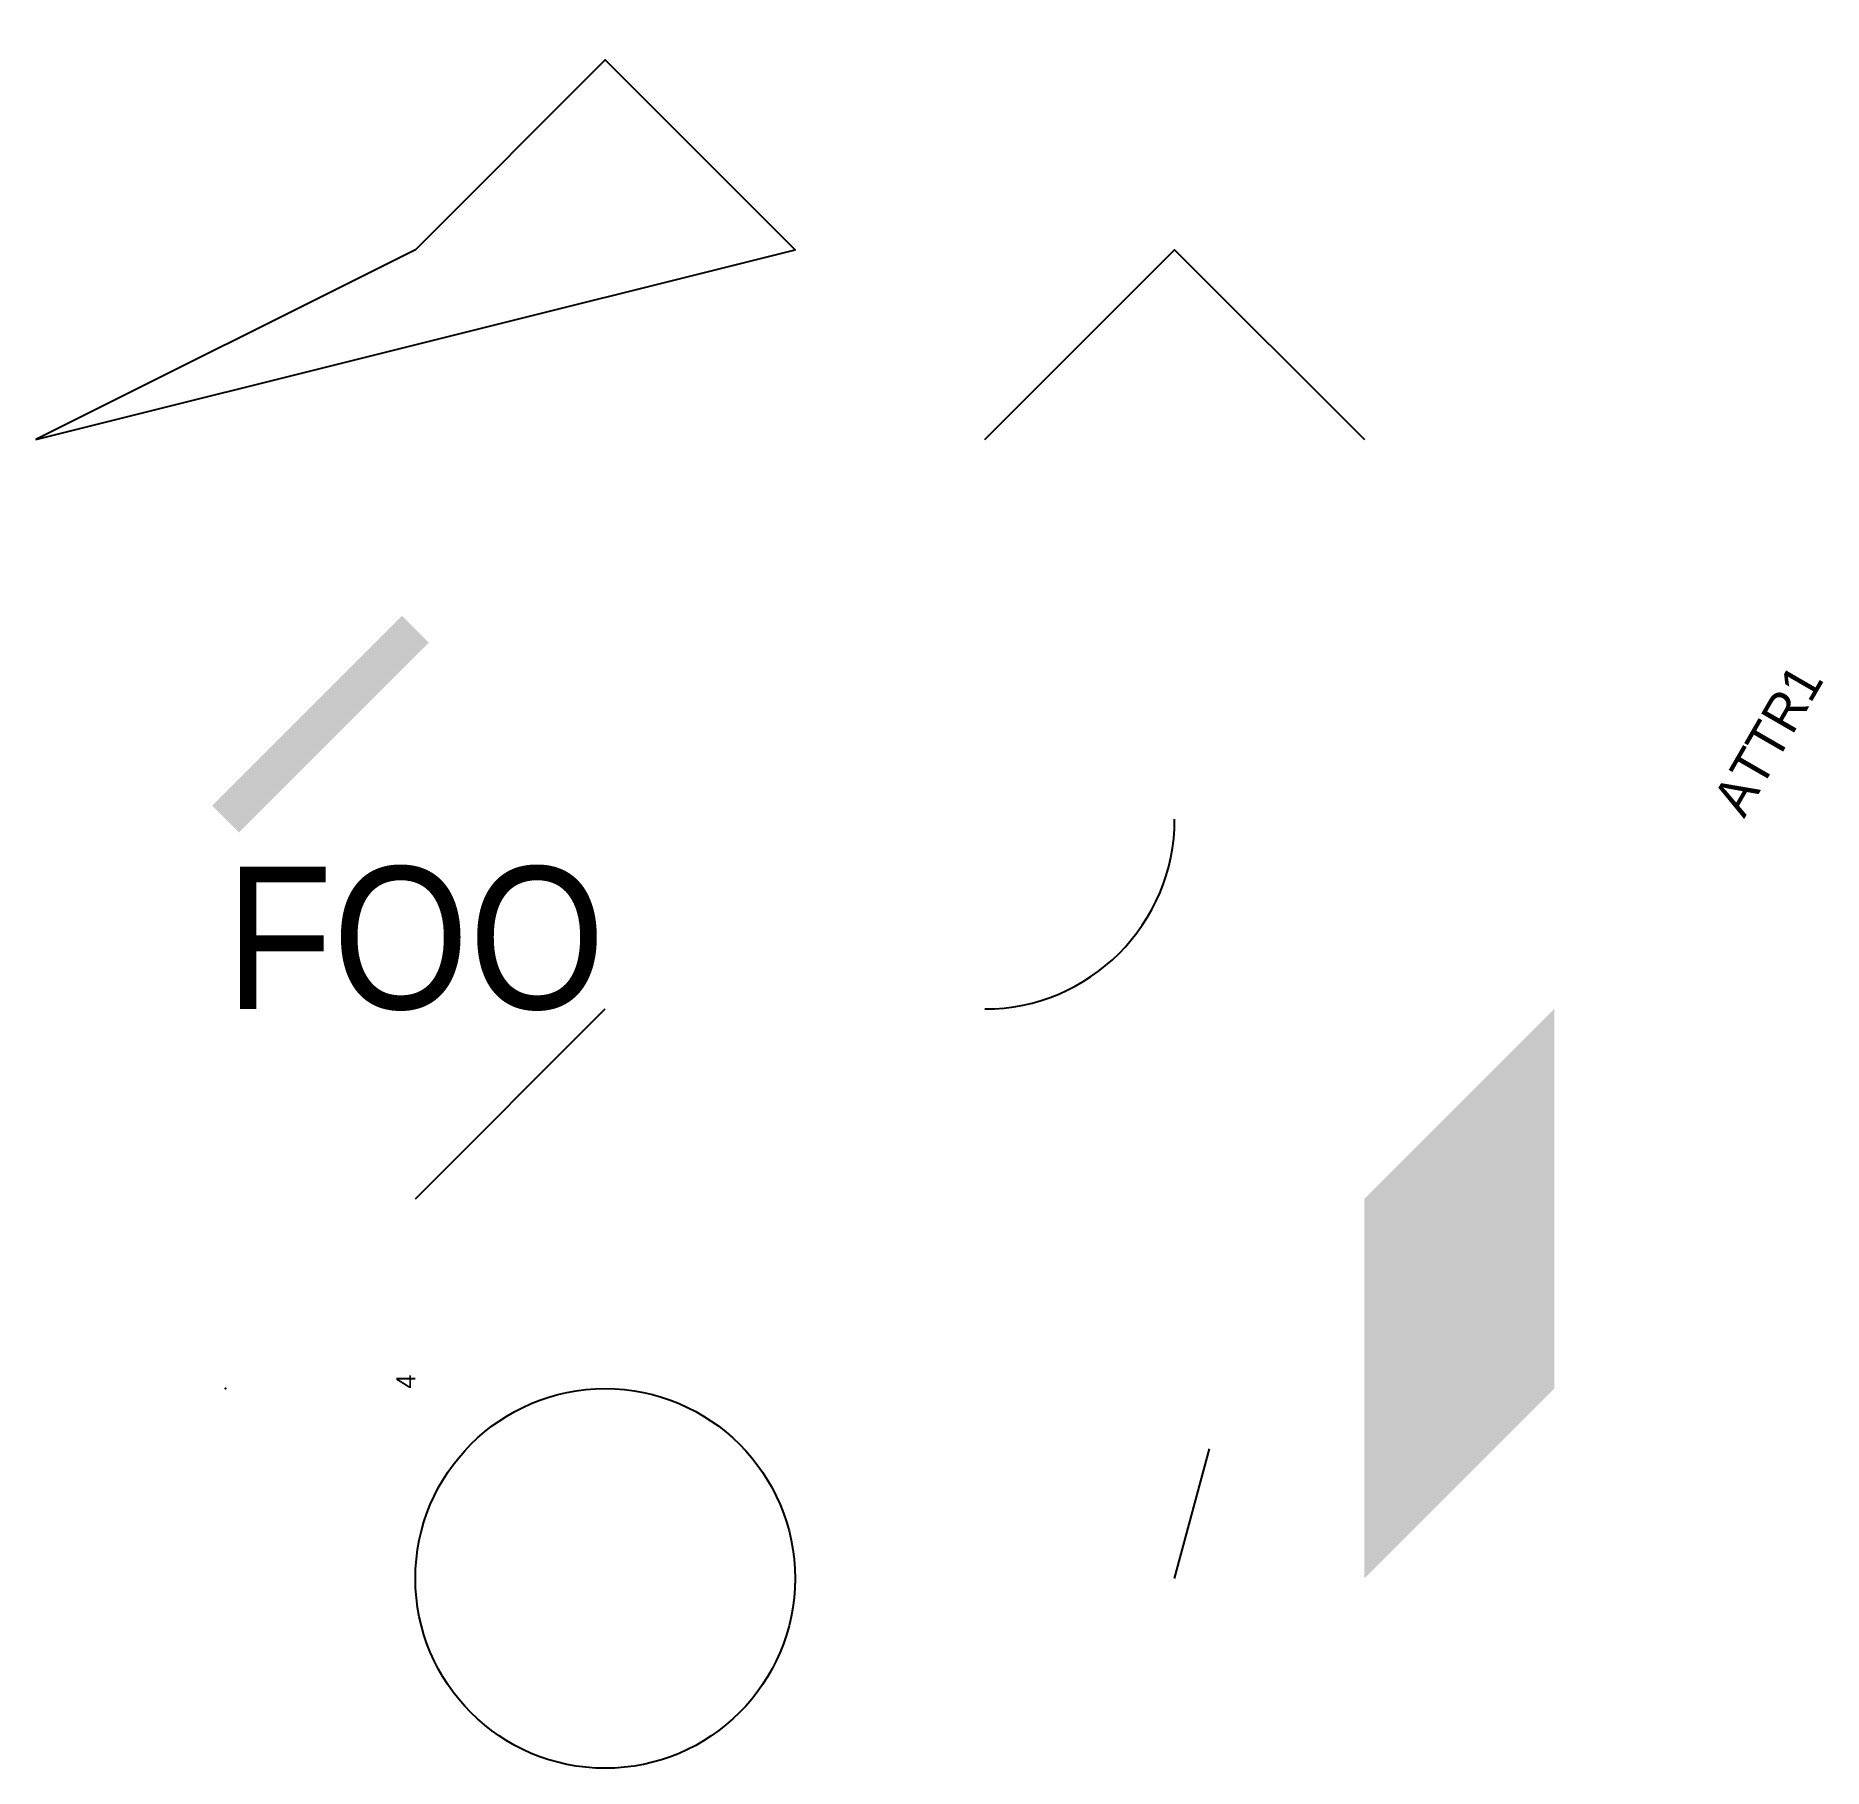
# Model space of a CAD drawing. Extents: x 0 to 9.42, y 0 to 9.13.
import ezdxf
from ezdxf.enums import TextEntityAlignment as Align

# ---------------------------------------------------------------- set-up
doc = ezdxf.new("R2010")
doc.units = 0
doc.layers.get('0').update_dxf_attribs({"linetype": 'CONTINUOUS'})

# ---------------------------------------------------------------- blocks, each defined once
blk = doc.blocks.new('BLOCK1')
at = {"color": 0}
blk.add_line((0, 0, -1), (1, 1), dxfattribs=at)
blk = doc.blocks.new('BLOCK2')
at = {"color": 0}
blk.add_attdef('ATTR2', (0, 0), '', height=0.2, rotation=60, dxfattribs=at)

msp = doc.modelspace()

# ---------------------------------------------------------------- linework, layer by layer
at = {"color": 0}
msp.add_line((2, 3, 4), (3, 4, 5), dxfattribs=at)
msp.add_lwpolyline([(5, 7), (6, 8), (7, 7)], dxfattribs=at)
msp.add_circle((3, 1, 2), 1, dxfattribs=at)
msp.add_arc((5, 5, 5), 1, 270, 0, dxfattribs=at)
msp.add_point((1, 2, 3), dxfattribs=at)
msp.add_solid([(7, 1, 2), (8, 2, 2), (7, 3, 2), (8, 4, 2)], dxfattribs=at)
msp.add_trace([(0.9293, 5.0707, 2), (1.0707, 4.9293, 2), (1.9293, 6.0707, 2), (2.0707, 5.9293, 2)], dxfattribs=at)
msp.add_3dface([(0, 7, 1), (4, 8, 2), (3, 9, 3), (2, 8, 4)], dxfattribs=at)

# ---------------------------------------------------------------- block references
at = {"color": 0, "xscale": 0.5, "yscale": 0.5, "zscale": 0.5, "rotation": 30}
msp.add_blockref('BLOCK2', (2, 2, 4), dxfattribs=at).add_auto_attribs({'ATTR2': '4'})
msp.add_blockref('BLOCK1', (6, 1, 3), dxfattribs=at)

# ---------------------------------------------------------------- texts
at = {"color": 0}
msp.add_text('FOO', height=0.75, dxfattribs=at).set_placement((1, 4, 2), (3, 4, 2), align=Align.ALIGNED)
msp.add_attdef('ATTR1', (9, 5, 2), '3', height=0.2, rotation=60, dxfattribs=at)

doc.saveas('drawing.dxf')
